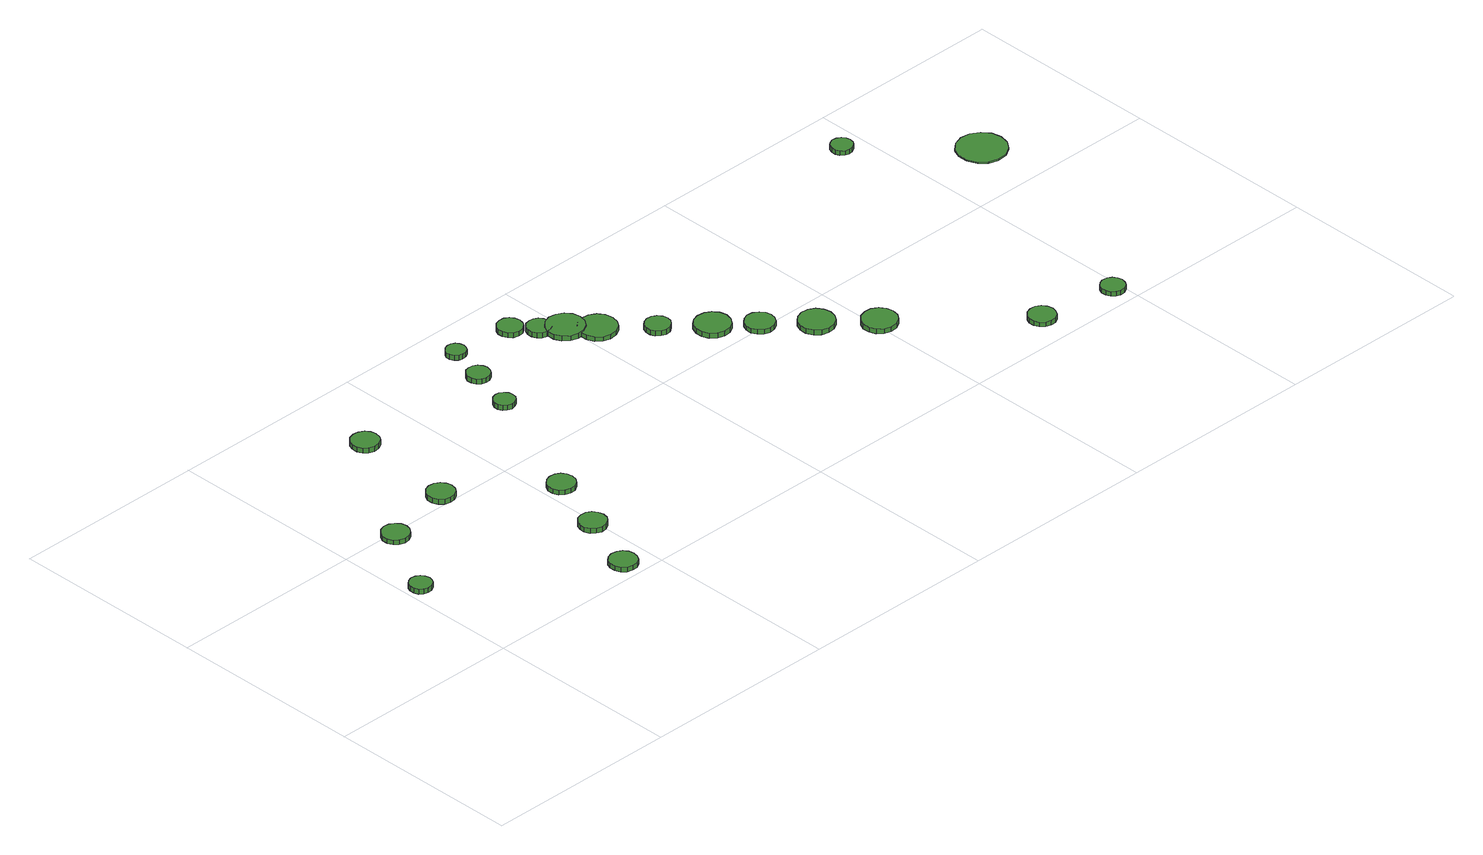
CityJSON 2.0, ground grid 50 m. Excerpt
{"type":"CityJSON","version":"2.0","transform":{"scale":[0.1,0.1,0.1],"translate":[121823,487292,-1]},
"CityObjects":{
"tree1":{"type":"SolitaryVegetationObject","attributes":{"function":"something"},"geometry":[{"type":"MultiSurface","lod":"1","boundaries":[[[0,1,2,3,4,5,6,7,8,9,10,11,12,13,14]],[[15,16,17,18,19,20,21,22,23,24,25,26,27,28,29]],[[0,29,28,1]],[[1,28,27,2]],[[2,27,26,3]],[[3,26,25,4]],[[4,25,24,5]],[[5,24,23,6]],[[6,23,22,7]],[[7,22,21,8]],[[8,21,20,9]],[[9,20,19,10]],[[10,19,18,11]],[[11,18,17,12]],[[12,17,16,13]],[[13,16,15,14]],[[14,15,29,0]]]}]},
"tree2":{"type":"SolitaryVegetationObject","attributes":{"function":"something"},"geometry":[{"type":"MultiSurface","lod":"1","boundaries":[[[30,31,32,33,34,35,36,37,38,39,40,41,42,43,44]],[[45,46,47,48,49,50,51,52,53,54,55,56,57,58,59]],[[30,59,58,31]],[[31,58,57,32]],[[32,57,56,33]],[[33,56,55,34]],[[34,55,54,35]],[[35,54,53,36]],[[36,53,52,37]],[[37,52,51,38]],[[38,51,50,39]],[[39,50,49,40]],[[40,49,48,41]],[[41,48,47,42]],[[42,47,46,43]],[[43,46,45,44]],[[44,45,59,30]]]}]},
"tree3":{"type":"SolitaryVegetationObject","attributes":{"function":"something"},"geometry":[{"type":"MultiSurface","lod":"1","boundaries":[[[60,61,62,63,64,65,66,67,68,69,70,71,72,73,74]],[[75,76,77,78,79,80,81,82,83,84,85,86,87,88,89]],[[60,89,88,61]],[[61,88,87,62]],[[62,87,86,63]],[[63,86,85,64]],[[64,85,84,65]],[[65,84,83,66]],[[66,83,82,67]],[[67,82,81,68]],[[68,81,80,69]],[[69,80,79,70]],[[70,79,78,71]],[[71,78,77,72]],[[72,77,76,73]],[[73,76,75,74]],[[74,75,89,60]]]}]},
"tree4":{"type":"SolitaryVegetationObject","attributes":{"function":"something"},"geometry":[{"type":"MultiSurface","lod":"1","boundaries":[[[90,91,92,93,94,95,96,97,98,99,100,101,102,103,104]],[[105,106,107,108,109,110,111,112,113,114,115,116,117,118,119]],[[90,119,118,91]],[[91,118,117,92]],[[92,117,116,93]],[[93,116,115,94]],[[94,115,114,95]],[[95,114,113,96]],[[96,113,112,97]],[[97,112,111,98]],[[98,111,110,99]],[[99,110,109,100]],[[100,109,108,101]],[[101,108,107,102]],[[102,107,106,103]],[[103,106,105,104]],[[104,105,119,90]]]}]},
"tree5":{"type":"SolitaryVegetationObject","attributes":{"function":"something"},"geometry":[{"type":"MultiSurface","lod":"1","boundaries":[[[120,121,122,123,124,125,126,127,128,129,130,131,132,133,134]],[[135,136,137,138,139,140,141,142,143,144,145,146,147,148,149]],[[120,149,148,121]],[[121,148,147,122]],[[122,147,146,123]],[[123,146,145,124]],[[124,145,144,125]],[[125,144,143,126]],[[126,143,142,127]],[[127,142,141,128]],[[128,141,140,129]],[[129,140,139,130]],[[130,139,138,131]],[[131,138,137,132]],[[132,137,136,133]],[[133,136,135,134]],[[134,135,149,120]]]}]},
"tree6":{"type":"SolitaryVegetationObject","attributes":{"function":"something"},"geometry":[{"type":"MultiSurface","lod":"1","boundaries":[[[150,151,152,153,154,155,156,157,158,159,160,161,162,163,164]],[[165,166,167,168,169,170,171,172,173,174,175,176,177,178,179]],[[150,179,178,151]],[[151,178,177,152]],[[152,177,176,153]],[[153,176,175,154]],[[154,175,174,155]],[[155,174,173,156]],[[156,173,172,157]],[[157,172,171,158]],[[158,171,170,159]],[[159,170,169,160]],[[160,169,168,161]],[[161,168,167,162]],[[162,167,166,163]],[[163,166,165,164]],[[164,165,179,150]]]}]},
"tree7":{"type":"SolitaryVegetationObject","attributes":{"function":"something"},"geometry":[{"type":"MultiSurface","lod":"1","boundaries":[[[180,181,182,183,184,185,186,187,188,189,190,191,192,193,194]],[[195,196,197,198,199,200,201,202,203,204,205,206,207,208,209]],[[180,209,208,181]],[[181,208,207,182]],[[182,207,206,183]],[[183,206,205,184]],[[184,205,204,185]],[[185,204,203,186]],[[186,203,202,187]],[[187,202,201,188]],[[188,201,200,189]],[[189,200,199,190]],[[190,199,198,191]],[[191,198,197,192]],[[192,197,196,193]],[[193,196,195,194]],[[194,195,209,180]]]}]},
"tree8":{"type":"SolitaryVegetationObject","attributes":{"function":"something"},"geometry":[{"type":"MultiSurface","lod":"1","boundaries":[[[210,211,212,213,214,215,216,217,218,219,220,221,222,223,224]],[[225,226,227,228,229,230,231,232,233,234,235,236,237,238,239]],[[210,239,238,211]],[[211,238,237,212]],[[212,237,236,213]],[[213,236,235,214]],[[214,235,234,215]],[[215,234,233,216]],[[216,233,232,217]],[[217,232,231,218]],[[218,231,230,219]],[[219,230,229,220]],[[220,229,228,221]],[[221,228,227,222]],[[222,227,226,223]],[[223,226,225,224]],[[224,225,239,210]]]}]},
"tree9":{"type":"SolitaryVegetationObject","attributes":{"function":"something"},"geometry":[{"type":"MultiSurface","lod":"1","boundaries":[[[240,241,242,243,244,245,246,247,248,249,250,251,252,253,254]],[[255,256,257,258,259,260,261,262,263,264,265,266,267,268,269]],[[240,269,268,241]],[[241,268,267,242]],[[242,267,266,243]],[[243,266,265,244]],[[244,265,264,245]],[[245,264,263,246]],[[246,263,262,247]],[[247,262,261,248]],[[248,261,260,249]],[[249,260,259,250]],[[250,259,258,251]],[[251,258,257,252]],[[252,257,256,253]],[[253,256,255,254]],[[254,255,269,240]]]}]},
"tree10":{"type":"SolitaryVegetationObject","attributes":{"function":"something"},"geometry":[{"type":"MultiSurface","lod":"1","boundaries":[[[270,271,272,273,274,275,276,277,278,279,280,281,282,283,284]],[[285,286,287,288,289,290,291,292,293,294,295,296,297,298,299]],[[270,299,298,271]],[[271,298,297,272]],[[272,297,296,273]],[[273,296,295,274]],[[274,295,294,275]],[[275,294,293,276]],[[276,293,292,277]],[[277,292,291,278]],[[278,291,290,279]],[[279,290,289,280]],[[280,289,288,281]],[[281,288,287,282]],[[282,287,286,283]],[[283,286,285,284]],[[284,285,299,270]]]}]},
"tree11":{"type":"SolitaryVegetationObject","attributes":{"function":"something"},"geometry":[{"type":"MultiSurface","lod":"1","boundaries":[[[300,301,302,303,304,305,306,307,308,309,310,311,312,313,314]],[[315,316,317,318,319,320,321,322,323,324,325,326,327,328,329]],[[300,329,328,301]],[[301,328,327,302]],[[302,327,326,303]],[[303,326,325,304]],[[304,325,324,305]],[[305,324,323,306]],[[306,323,322,307]],[[307,322,321,308]],[[308,321,320,309]],[[309,320,319,310]],[[310,319,318,311]],[[311,318,317,312]],[[312,317,316,313]],[[313,316,315,314]],[[314,315,329,300]]]}]},
"tree12":{"type":"SolitaryVegetationObject","attributes":{"function":"something"},"geometry":[{"type":"MultiSurface","lod":"1","boundaries":[[[330,331,332,333,334,335,336,337,338,339,340,341,342,343,344]],[[345,346,347,348,349,350,351,352,353,354,355,356,357,358,359]],[[330,359,358,331]],[[331,358,357,332]],[[332,357,356,333]],[[333,356,355,334]],[[334,355,354,335]],[[335,354,353,336]],[[336,353,352,337]],[[337,352,351,338]],[[338,351,350,339]],[[339,350,349,340]],[[340,349,348,341]],[[341,348,347,342]],[[342,347,346,343]],[[343,346,345,344]],[[344,345,359,330]]]}]},
"tree13":{"type":"SolitaryVegetationObject","attributes":{"function":"something"},"geometry":[{"type":"MultiSurface","lod":"1","boundaries":[[[360,361,362,363,364,365,366,367,368,369,370,371,372,373,374]],[[375,376,377,378,379,380,381,382,383,384,385,386,387,388,389]],[[360,389,388,361]],[[361,388,387,362]],[[362,387,386,363]],[[363,386,385,364]],[[364,385,384,365]],[[365,384,383,366]],[[366,383,382,367]],[[367,382,381,368]],[[368,381,380,369]],[[369,380,379,370]],[[370,379,378,371]],[[371,378,377,372]],[[372,377,376,373]],[[373,376,375,374]],[[374,375,389,360]]]}]},
"tree14":{"type":"SolitaryVegetationObject","attributes":{"function":"something"},"geometry":[{"type":"MultiSurface","lod":"1","boundaries":[[[390,391,392,393,394,395,396,397,398,399,400,401,402,403,404]],[[405,406,407,408,409,410,411,412,413,414,415,416,417,418,419]],[[390,419,418,391]],[[391,418,417,392]],[[392,417,416,393]],[[393,416,415,394]],[[394,415,414,395]],[[395,414,413,396]],[[396,413,412,397]],[[397,412,411,398]],[[398,411,410,399]],[[399,410,409,400]],[[400,409,408,401]],[[401,408,407,402]],[[402,407,406,403]],[[403,406,405,404]],[[404,405,419,390]]]}]},
"tree15":{"type":"SolitaryVegetationObject","attributes":{"function":"something"},"geometry":[{"type":"MultiSurface","lod":"1","boundaries":[[[420,421,422,423,424,425,426,427,428,429,430,431,432,433,434]],[[435,436,437,438,439,440,441,442,443,444,445,446,447,448,449]],[[420,449,448,421]],[[421,448,447,422]],[[422,447,446,423]],[[423,446,445,424]],[[424,445,444,425]],[[425,444,443,426]],[[426,443,442,427]],[[427,442,441,428]],[[428,441,440,429]],[[429,440,439,430]],[[430,439,438,431]],[[431,438,437,432]],[[432,437,436,433]],[[433,436,435,434]],[[434,435,449,420]]]}]},
"tree16":{"type":"SolitaryVegetationObject","attributes":{"function":"something"},"geometry":[{"type":"MultiSurface","lod":"1","boundaries":[[[450,451,452,453,454,455,456,457,458,459,460,461,462,463,464]],[[465,466,467,468,469,470,471,472,473,474,475,476,477,478,479]],[[450,479,478,451]],[[451,478,477,452]],[[452,477,476,453]],[[453,476,475,454]],[[454,475,474,455]],[[455,474,473,456]],[[456,473,472,457]],[[457,472,471,458]],[[458,471,470,459]],[[459,470,469,460]],[[460,469,468,461]],[[461,468,467,462]],[[462,467,466,463]],[[463,466,465,464]],[[464,465,479,450]]]}]},
"tree17":{"type":"SolitaryVegetationObject","attributes":{"function":"something"},"geometry":[{"type":"MultiSurface","lod":"1","boundaries":[[[480,481,482,483,484,485,486,487,488,489,490,491,492,493,494]],[[495,496,497,498,499,500,501,502,503,504,505,506,507,508,509]],[[480,509,508,481]],[[481,508,507,482]],[[482,507,506,483]],[[483,506,505,484]],[[484,505,504,485]],[[485,504,503,486]],[[486,503,502,487]],[[487,502,501,488]],[[488,501,500,489]],[[489,500,499,490]],[[490,499,498,491]],[[491,498,497,492]],[[492,497,496,493]],[[493,496,495,494]],[[494,495,509,480]]]}]},
"tree18":{"type":"SolitaryVegetationObject","attributes":{"function":"something"},"geometry":[{"type":"MultiSurface","lod":"1","boundaries":[[[510,511,512,513,514,515,516,517,518,519,520,521,522,523,524]],[[525,526,527,528,529,530,531,532,533,534,535,536,537,538,539]],[[510,539,538,511]],[[511,538,537,512]],[[512,537,536,513]],[[513,536,535,514]],[[514,535,534,515]],[[515,534,533,516]],[[516,533,532,517]],[[517,532,531,518]],[[518,531,530,519]],[[519,530,529,520]],[[520,529,528,521]],[[521,528,527,522]],[[522,527,526,523]],[[523,526,525,524]],[[524,525,539,510]]]}]},
"tree19":{"type":"SolitaryVegetationObject","attributes":{"function":"something"},"geometry":[{"type":"MultiSurface","lod":"1","boundaries":[[[540,541,542,543,544,545,546,547,548,549,550,551,552,553,554]],[[555,556,557,558,559,560,561,562,563,564,565,566,567,568,569]],[[540,569,568,541]],[[541,568,567,542]],[[542,567,566,543]],[[543,566,565,544]],[[544,565,564,545]],[[545,564,563,546]],[[546,563,562,547]],[[547,562,561,548]],[[548,561,560,549]],[[549,560,559,550]],[[550,559,558,551]],[[551,558,557,552]],[[552,557,556,553]],[[553,556,555,554]],[[554,555,569,540]]]}]},
"tree20":{"type":"SolitaryVegetationObject","attributes":{"function":"something"},"geometry":[{"type":"MultiSurface","lod":"1","boundaries":[[[570,571,572,573,574,575,576,577,578,579,580,581,582,583,584]],[[585,586,587,588,589,590,591,592,593,594,595,596,597,598,599]],[[570,599,598,571]],[[571,598,597,572]],[[572,597,596,573]],[[573,596,595,574]],[[574,595,594,575]],[[575,594,593,576]],[[576,593,592,577]],[[577,592,591,578]],[[578,591,590,579]],[[579,590,589,580]],[[580,589,588,581]],[[581,588,587,582]],[[582,587,586,583]],[[583,586,585,584]],[[584,585,599,570]]]}]},
"tree21":{"type":"SolitaryVegetationObject","attributes":{"function":"something"},"geometry":[{"type":"MultiSurface","lod":"1","boundaries":[[[600,601,602,603,604,605,606,607,608,609,610,611,612,613,614]],[[615,616,617,618,619,620,621,622,623,624,625,626,627,628,629]],[[600,629,628,601]],[[601,628,627,602]],[[602,627,626,603]],[[603,626,625,604]],[[604,625,624,605]],[[605,624,623,606]],[[606,623,622,607]],[[607,622,621,608]],[[608,621,620,609]],[[609,620,619,610]],[[610,619,618,611]],[[611,618,617,612]],[[612,617,616,613]],[[613,616,615,614]],[[614,615,629,600]]]}]},
"tree22":{"type":"SolitaryVegetationObject","attributes":{"function":"something"},"geometry":[{"type":"MultiSurface","lod":"1","boundaries":[[[630,631,632,633,634,635,636,637,638,639,640,641,642,643,644]],[[645,646,647,648,649,650,651,652,653,654,655,656,657,658,659]],[[630,659,658,631]],[[631,658,657,632]],[[632,657,656,633]],[[633,656,655,634]],[[634,655,654,635]],[[635,654,653,636]],[[636,653,652,637]],[[637,652,651,638]],[[638,651,650,639]],[[639,650,649,640]],[[640,649,648,641]],[[641,648,647,642]],[[642,647,646,643]],[[643,646,645,644]],[[644,645,659,630]]]}]},
"tree23":{"type":"SolitaryVegetationObject","attributes":{"function":"something"},"geometry":[{"type":"MultiSurface","lod":"1","boundaries":[[[660,661,662,663,664,665,666,667,668,669,670,671,672,673,674]],[[675,676,677,678,679,680,681,682,683,684,685,686,687,688,689]],[[660,689,688,661]],[[661,688,687,662]],[[662,687,686,663]],[[663,686,685,664]],[[664,685,684,665]],[[665,684,683,666]],[[666,683,682,667]],[[667,682,681,668]],[[668,681,680,669]],[[669,680,679,670]],[[670,679,678,671]],[[671,678,677,672]],[[672,677,676,673]],[[673,676,675,674]],[[674,675,689,660]]]}]}
},
"vertices":[
[63,296,29],[60,307,29],[54,317,29],[44,322,29],[32,324,29],[21,320,29],[12,312,29],[8,302,29],[8,290,29],[12,279,29],[21,272,29],[32,268,29],[44,269,29],[54,275,29],[60,284,29],[60,284,16],[54,275,16],[44,269,16],[32,268,16],[21,272,16],[12,279,16],[8,290,16],[8,302,16],[12,312,16],[21,320,16],[32,324,16],[44,322,16],[54,317,16],[60,307,16],[63,296,16],
[171,478,30],[168,492,30],[159,503,30],[147,510,30],[133,512,30],[119,507,30],[109,498,30],[103,485,30],[103,470,30],[109,457,30],[119,448,30],[133,444,30],[147,445,30],[159,452,30],[168,464,30],[168,464,18],[159,452,18],[147,445,18],[133,444,18],[119,448,18],[109,457,18],[103,470,18],[103,485,18],[109,498,18],[119,507,18],[133,512,18],[147,510,18],[159,503,18],[168,492,18],[171,478,18],
[456,43,29],[453,57,29],[445,68,29],[433,75,29],[419,77,29],[405,73,29],[394,63,29],[389,50,29],[389,36,29],[394,23,29],[405,13,29],[419,9,29],[433,10,29],[445,17,29],[453,29,29],[453,29,17],[445,17,17],[433,10,17],[419,9,17],[405,13,17],[394,23,17],[389,36,17],[389,50,17],[394,63,17],[405,73,17],[419,77,17],[433,75,17],[445,68,17],[453,57,17],[456,43,17],
[357,522,30],[354,536,30],[345,547,30],[333,555,30],[319,556,30],[305,552,30],[295,542,30],[289,529,30],[289,515,30],[295,502,30],[305,492,30],[319,488,30],[333,489,30],[345,496,30],[354,508,30],[354,508,17],[345,496,17],[333,489,17],[319,488,17],[305,492,17],[295,502,17],[289,515,17],[289,529,17],[295,542,17],[305,552,17],[319,556,17],[333,555,17],[345,547,17],[354,536,17],[357,522,17],
[515,199,31],[512,213,31],[504,225,31],[492,232,31],[477,233,31],[464,229,31],[453,219,31],[448,206,31],[448,192,31],[453,179,31],[464,170,31],[477,165,31],[492,167,31],[504,174,31],[512,185,31],[512,185,18],[504,174,18],[492,167,18],[477,165,18],[464,170,18],[453,179,18],[448,192,18],[448,206,18],[453,219,18],[464,229,18],[477,233,18],[492,232,18],[504,225,18],[512,213,18],[515,199,18],
[380,786,31],[377,800,31],[369,811,31],[356,818,31],[342,820,31],[328,816,31],[317,806,31],[312,793,31],[312,778,31],[317,765,31],[328,756,31],[342,751,31],[356,753,31],[369,760,31],[377,771,31],[377,771,18],[369,760,18],[356,753,18],[342,751,18],[328,756,18],[317,765,18],[312,778,18],[312,793,18],[317,806,18],[328,816,18],[342,820,18],[356,818,18],[369,811,18],[377,800,18],[380,786,18],
[574,358,30],[571,372,30],[563,384,30],[551,391,30],[536,392,30],[523,388,30],[512,378,30],[506,365,30],[506,351,30],[512,338,30],[523,328,30],[536,324,30],[551,325,30],[563,333,30],[571,344,30],[571,344,18],[563,333,18],[551,325,18],[536,324,18],[523,328,18],[512,338,18],[506,351,18],[506,365,18],[512,378,18],[523,388,18],[536,392,18],[551,391,18],[563,384,18],[571,372,18],[574,358,18],
[709,683,30],[707,694,30],[700,703,30],[691,709,30],[680,710,30],[669,706,30],[661,699,30],[656,689,30],[656,678,30],[661,667,30],[669,660,30],[680,656,30],[691,658,30],[700,663,30],[707,672,30],[707,672,17],[700,663,17],[691,658,17],[680,656,17],[669,660,17],[661,667,17],[656,678,17],[656,689,17],[661,699,17],[669,706,17],[680,710,17],[691,709,17],[700,703,17],[707,694,17],[709,683,17],
[745,800,30],[742,811,30],[735,821,30],[725,827,30],[713,828,30],[702,825,30],[693,817,30],[688,806,30],[688,794,30],[693,783,30],[702,775,30],[713,771,30],[725,772,30],[735,778,30],[742,788,30],[742,788,17],[735,778,17],[725,772,17],[713,771,17],[702,775,17],[693,783,17],[688,794,17],[688,806,17],[693,817,17],[702,825,17],[713,828,17],[725,827,17],[735,821,17],[742,811,17],[745,800,17],
[767,897,32],[765,908,32],[759,916,32],[750,921,32],[740,922,32],[730,919,32],[723,912,32],[718,903,32],[718,892,32],[723,883,32],[730,876,32],[740,873,32],[750,874,32],[759,879,32],[765,887,32],[765,887,19],[759,879,19],[750,874,19],[740,873,19],[730,876,19],[723,883,19],[718,892,19],[718,903,19],[723,912,19],[730,919,19],[740,922,19],[750,921,19],[759,916,19],[765,908,19],[767,897,19],
[928,882,31],[925,895,31],[918,905,31],[907,912,31],[894,913,31],[881,909,31],[872,900,31],[867,888,31],[867,876,31],[872,864,31],[881,855,31],[894,851,31],[907,852,31],[918,859,31],[925,869,31],[925,869,18],[918,859,18],[907,852,18],[894,851,18],[881,855,18],[872,864,18],[867,876,18],[867,888,18],[872,900,18],[881,909,18],[894,913,18],[907,912,18],[918,905,18],[925,895,18],[928,882,18],
[977,839,27],[974,852,27],[967,862,27],[956,868,27],[943,869,27],[931,866,27],[922,857,27],[917,846,27],[917,833,27],[922,822,27],[931,813,27],[943,809,27],[956,811,27],[967,817,27],[974,827,27],[974,827,14],[967,817,14],[956,811,14],[943,809,14],[931,813,14],[922,822,14],[917,833,14],[917,846,14],[922,857,14],[931,866,14],[943,869,14],[956,868,14],[967,862,14],[974,852,14],[977,839,14],
[1036,799,29],[1032,818,29],[1020,834,29],[1003,843,29],[984,846,29],[966,840,29],[951,826,29],[943,809,29],[943,789,29],[951,772,29],[966,759,29],[984,753,29],[1003,755,29],[1020,764,29],[1032,780,29],[1032,780,16],[1020,764,16],[1003,755,16],[984,753,16],[966,759,16],[951,772,16],[943,789,16],[943,809,16],[951,826,16],[966,840,16],[984,846,16],[1003,843,16],[1020,834,16],[1032,818,16],[1036,799,16],
[1087,747,27],[1083,767,27],[1072,782,27],[1055,792,27],[1036,794,27],[1017,788,27],[1003,775,27],[995,757,27],[995,738,27],[1003,720,27],[1017,707,27],[1036,701,27],[1055,703,27],[1072,713,27],[1083,728,27],[1083,728,15],[1072,713,15],[1055,703,15],[1036,701,15],[1017,707,15],[1003,720,15],[995,738,15],[995,757,15],[1003,775,15],[1017,788,15],[1036,794,15],[1055,792,15],[1072,782,15],[1083,767,15],[1087,747,15],
[1173,659,27],[1170,672,27],[1162,682,27],[1151,689,27],[1138,690,27],[1126,686,27],[1116,677,27],[1111,665,27],[1111,652,27],[1116,641,27],[1126,632,27],[1138,628,27],[1151,629,27],[1162,636,27],[1170,646,27],[1170,646,14],[1162,636,14],[1151,629,14],[1138,628,14],[1126,632,14],[1116,641,14],[1111,652,14],[1111,665,14],[1116,677,14],[1126,686,14],[1138,690,14],[1151,689,14],[1162,682,14],[1170,672,14],[1173,659,14],
[1274,574,28],[1270,592,28],[1259,606,28],[1244,615,28],[1225,617,28],[1208,612,28],[1194,600,28],[1187,583,28],[1187,565,28],[1194,548,28],[1208,536,28],[1225,530,28],[1244,532,28],[1259,541,28],[1270,556,28],[1270,556,15],[1259,541,15],[1244,532,15],[1225,530,15],[1208,536,15],[1194,548,15],[1187,565,15],[1187,583,15],[1194,600,15],[1208,612,15],[1225,617,15],[1244,615,15],[1259,606,15],[1270,592,15],[1274,574,15],
[1348,506,26],[1345,521,26],[1336,533,26],[1323,541,26],[1308,543,26],[1294,538,26],[1283,528,26],[1276,514,26],[1276,499,26],[1283,485,26],[1294,475,26],[1308,470,26],[1323,472,26],[1336,479,26],[1345,492,26],[1345,492,14],[1336,479,14],[1323,472,14],[1308,470,14],[1294,475,14],[1283,485,14],[1276,499,14],[1276,514,14],[1283,528,14],[1294,538,14],[1308,543,14],[1323,541,14],[1336,533,14],[1345,521,14],[1348,506,14],
[1449,420,27],[1445,438,27],[1435,453,27],[1419,462,27],[1401,464,27],[1383,458,27],[1370,446,27],[1362,429,27],[1362,411,27],[1370,394,27],[1383,382,27],[1401,377,27],[1419,378,27],[1435,388,27],[1445,402,27],[1445,402,14],[1435,388,14],[1419,378,14],[1401,377,14],[1383,382,14],[1370,394,14],[1362,411,14],[1362,429,14],[1370,446,14],[1383,458,14],[1401,464,14],[1419,462,14],[1435,453,14],[1445,438,14],[1449,420,14],
[1552,325,26],[1548,342,26],[1538,357,26],[1522,366,26],[1504,367,26],[1487,362,26],[1474,350,26],[1467,334,26],[1467,316,26],[1474,300,26],[1487,288,26],[1504,282,26],[1522,284,26],[1538,293,26],[1548,307,26],[1548,307,13],[1538,293,13],[1522,284,13],[1504,282,13],[1487,288,13],[1474,300,13],[1467,316,13],[1467,334,13],[1474,350,13],[1487,362,13],[1504,367,13],[1522,366,13],[1538,357,13],[1548,342,13],[1552,325,13],
[1812,81,27],[1809,94,27],[1801,106,27],[1789,113,27],[1775,114,27],[1761,110,27],[1751,100,27],[1745,88,27],[1745,73,27],[1751,61,27],[1761,51,27],[1775,47,27],[1789,48,27],[1801,55,27],[1809,67,27],[1809,67,15],[1801,55,15],[1789,48,15],[1775,47,15],[1761,51,15],[1751,61,15],[1745,73,15],[1745,88,15],[1751,100,15],[1761,110,15],[1775,114,15],[1789,113,15],[1801,106,15],[1809,94,15],[1812,81,15],
[2001,50,29],[1998,62,29],[1991,72,29],[1981,78,29],[1968,80,29],[1957,76,29],[1948,68,29],[1943,56,29],[1943,44,29],[1948,33,29],[1957,25,29],[1968,21,29],[1981,22,29],[1991,28,29],[1998,38,29],[1998,38,17],[1991,28,17],[1981,22,17],[1968,21,17],[1957,25,17],[1948,33,17],[1943,44,17],[1943,56,17],[1948,68,17],[1957,76,17],[1968,80,17],[1981,78,17],[1991,72,17],[1998,62,17],[2001,50,17],
[1961,874,30],[1959,885,30],[1952,894,30],[1942,900,30],[1931,901,30],[1921,897,30],[1912,890,30],[1908,880,30],[1908,868,30],[1912,858,30],[1921,850,30],[1931,847,30],[1942,848,30],[1952,854,30],[1959,863,30],[1959,863,18],[1952,854,18],[1942,848,18],[1931,847,18],[1921,850,18],[1912,858,18],[1908,868,18],[1908,880,18],[1912,890,18],[1921,897,18],[1931,901,18],[1942,900,18],[1952,894,18],[1959,885,18],[1961,874,18],
[2227,663,12],[2222,688,12],[2207,708,12],[2185,721,12],[2160,724,12],[2136,716,12],[2117,699,12],[2107,676,12],[2107,651,12],[2117,627,12],[2136,610,12],[2160,603,12],[2185,605,12],[2207,618,12],[2222,638,12],[2222,638,9],[2207,618,9],[2185,605,9],[2160,603,9],[2136,610,9],[2117,627,9],[2107,651,9],[2107,676,9],[2117,699,9],[2136,716,9],[2160,724,9],[2185,721,9],[2207,708,9],[2222,688,9],[2227,663,9]
]}
